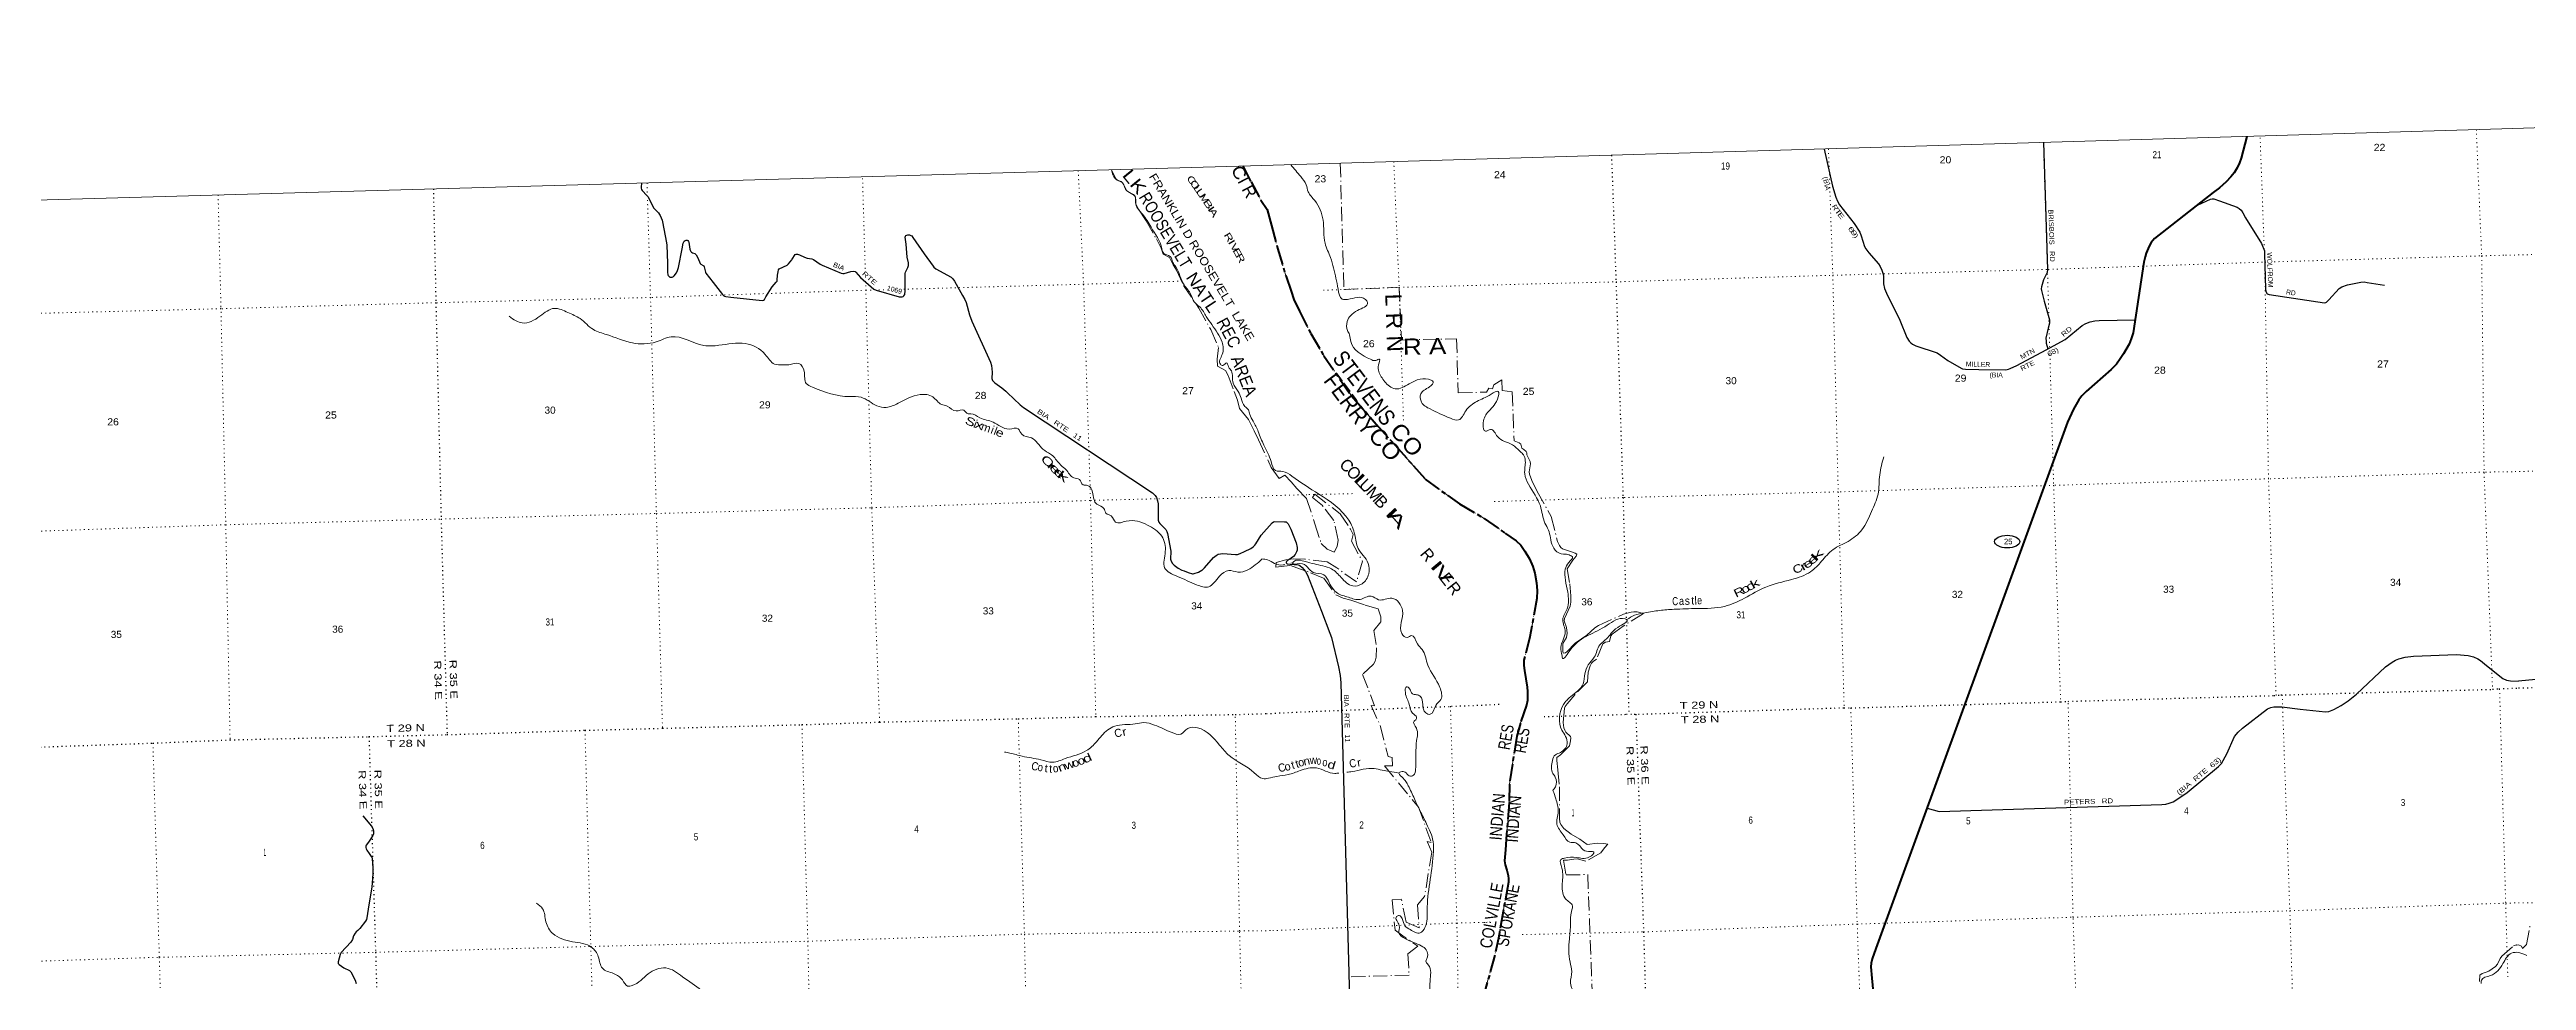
# Model space of a CAD drawing. Header units: feet. Extents: x 493183 to 745759, y 5472 to 195788.
# Drawn here: x 617686 to 678688, y 172864 to 195788 of the extents above; entities that cross this region are included whole.
import ezdxf
from ezdxf.enums import TextEntityAlignment as Align

# ---------------------------------------------------------------- set-up
doc = ezdxf.new("R2010")
doc.units = ezdxf.units.FT
doc.header["$LTSCALE"] = 70
for name, pattern in [('DOT_DASHED', [7.7, 5, -1.2, 0.3, -1.2]), ('DOTTED', [1.5, 0.3, -1.2]), ('LONG_DASH_SHORT_DASH', [9.9, 6, -1.2, 1.5, -1.2])]:
    doc.linetypes.add(name, pattern=pattern)
for name, color, linetype, lineweight in [('11', 7, 'LONG_DASH_SHORT_DASH', 60), ('17', 7, 'Continuous', 25), ('23', 7, 'Continuous', 70), ('29', 7, 'Continuous', 25), ('39', 7, 'Continuous', 13), ('4', 7, 'Continuous', 13), ('44', 7, 'DOT_DASHED', 13), ('6', 7, 'DOTTED', 25), ('7', 7, 'DOTTED', 13)]:
    doc.layers.add(name, color=color, linetype=linetype, lineweight=lineweight)
for name, color, linetype in [('12', 7, 'Continuous'), ('30', 7, 'Continuous'), ('41', 7, 'Continuous')]:
    doc.layers.add(name, color=color, linetype=linetype)

msp = doc.modelspace()

# ---------------------------------------------------------------- linework, layer by layer
at = {"layer": '11'}
msp.add_line((647071.2, 192921.39), (647276.43, 192530.39), dxfattribs=at)
for points in [[(647276.43, 192530.39), (647517.61, 192081.39), (647672.02, 191850.02), (647779.08, 191457.78), (647929.66, 190899.38), (648139.23, 190195.47), (648265.35, 189838.12), (648332.2, 189630.41), (648470.35, 189343.95), (648745.53, 188797.44), (649071.3, 188244.42), (649751.25, 187260.32), (650361.74, 186562.67), (651274.78, 185537.29), (651563.19, 185211.16), (652408.88, 184597.41), (653020.68, 184242.85), (653544.31, 183871.47), (653801.92, 183691.7), (653919.29, 183580.73), (654019.7, 183432.01), (654130.38, 183245.53), (654214.98, 183054.58), (654263.46, 182896.55), (654304.05, 182657.75), (654323.12, 182469.51), (654316.15, 182272.68), (654146.26, 181329.1), (653997.18, 180749.39), (653996.16, 180622.47), (654013.09, 180499.64), (654078.44, 180087.96), (654085.64, 179979.62), (654083.35, 179878.6), (654081.05, 179759.21), (654058.27, 179639.34), (653908.78, 179200.88), (653820.19, 178877.3), (653639.46, 177701.31), (653633.7, 177243.04), (653571.57, 176462.19), (653542.05, 176078.18)], [(653542.05, 176078.18), (653521.5, 175810.85), (653536.12, 175712.7), (653579.25, 175576.52), (653611.83, 175450.97), (653618.72, 175366.02), (653614.74, 175280.96), (653484.13, 174562.58), (653383.57, 173978.3), (653282.24, 173482.8), (653042.85, 172633.94)]]:
    msp.add_lwpolyline(points, dxfattribs=at)
at = {"layer": '17'}
msp.add_ellipse((665898.75, 183671.23), major_axis=(309.24, -1), ratio=0.500121, dxfattribs=at)
at = {"layer": '23'}
for points in [[(671804.91, 193648.74), (671664.45, 193115.18), (671616.65, 192994.17), (671566.17, 192873.42), (671487.19, 192754.87), (671408.2, 192653.88), (671291.8, 192530.63), (671125.13, 192382.24), (670975.34, 192265.49)], [(670975.34, 192265.49), (669529.55, 191138.6), (669446.75, 191038.09), (669394.49, 190946.78), (669321.4, 190770.99), (669293.16, 190682.44), (669267.9, 190549.38), (669001.96, 188813.81), (668953.08, 188660.49), (668901.9, 188534.27), (668766.21, 188298.03), (668685.41, 188168.72), (668594.85, 188042.54), (668460.09, 187905.22), (667839.99, 187369.57), (667733.19, 187264.22), (667667.37, 187163.23), (667535.39, 186928.37), (667386.13, 186611), (662667.33, 173650.54)], [(662667.33, 173650.54), (662574.92, 173396.72), (662548.66, 173290.56), (662540.79, 173199.93), (662567.66, 172922.27), (662673.43, 171801.49)]]:
    msp.add_lwpolyline(points, dxfattribs=at)
at = {"layer": '29'}
for points in [[(666790.82, 193498.93), (666890.55, 190368.84), (666882.69, 190294.26), (666795.25, 190114.55), (666741.26, 189942.73), (666736.69, 189897.08), (666742.48, 189857.33), (666807.09, 189595.1), (666938.37, 189135.16), (666942, 189052.51), (666904.44, 188922.76), (666853.33, 188677.67), (666855.31, 188605.11), (666860.94, 188561.03), (666903.11, 188421.06)], [(661388.58, 193338.77), (661599.3, 192423.48), (661681.57, 192153.48), (661722.63, 192055.32), (661773.05, 191962.62), (662126.72, 191500.39), (662266.58, 191288.46), (662306.62, 191197.05), (662388.74, 190936.83), (662414.5, 190879.32), (662488.32, 190778.49), (662728.93, 190510.75), (662767.42, 190448.34), (662808.48, 190352.47), (662840.43, 190253.19), (662849.54, 190194.97), (662854.11, 190021.49), (662876.92, 189902.79), (662926.96, 189784.61), (663258.51, 189120.35), (663427.11, 188695.62), (663488.28, 188602.83), (663524.78, 188566.31), (663565.84, 188534.35), (663647.57, 188491.83), (664176.33, 188318.18), (664259.32, 188265), (664440.79, 188129.63), (664761.73, 187944.55), (664802.24, 187924.88), (664870.68, 187915.75), (665203.45, 187907.65), (665862.46, 187902.58), (665929.15, 187915.75), (665974.77, 187929.45), (666140.09, 188010.5), (666855.88, 188395.71), (667325.15, 188647.6), (667747.03, 188994.97), (667836.22, 189041.09), (667944.56, 189078.65), (668055.22, 189105), (668167.73, 189116.67), (669050.36, 189129.66)], [(632264.39, 192497.83), (632256.2, 192401.08), (632258.53, 192376.49), (632268.12, 192343.63), (632284.27, 192317.94), (632398.97, 192197.33), (632416.78, 192171.92), (632548.77, 191917.46), (632562.81, 191892.87), (632578.15, 191871.82), (632684.52, 191764.06), (632708.06, 191729.86), (632725.48, 191698.48), (632772.29, 191588.41), (632784.35, 191548.56), (632883.46, 191026.33), (632886.99, 190967.77), (632904.17, 190523.87), (632902.54, 190308.74), (632911.55, 190244.11), (632918.57, 190227.71), (632927.93, 190213.66), (632947.16, 190197.11), (632963.04, 190185.56), (632986.44, 190178.53), (633023.89, 190185.56), (633050.81, 190197.27), (633071.75, 190215.86), (633123.37, 190288.61), (633150.28, 190345.99), (633172.35, 190421.05), (633262.42, 190877.66)], [(670582.7, 191959.45), (670906.7, 192102.11), (670943.19, 192111.24), (670984.53, 192108.76), (671131.35, 192066.23), (671559.11, 191910.36), (671613.86, 191873.84), (671659.81, 191836.17), (671705.11, 191768.84), (671766.81, 191641.52), (672164.02, 191011.2), (672237.28, 190833.31), (672239.78, 190753.15), (672259.81, 189893.95), (672269.83, 189831.33), (672302.78, 189776.1), (672348.4, 189753.27), (673710.25, 189552.47), (673744.49, 189554.68), (673762.74, 189568.38), (673823.2, 189625.9), (674075.34, 189906.42), (674141.42, 189947.3), (674276.9, 189990.21), (674606.18, 190061.2), (674693.46, 190066), (674766.09, 190053.26), (675194.71, 189981.77)], [(633262.42, 190877.66), (633291.02, 191022.65), (633303.6, 191054.43), (633317.64, 191070.83), (633339.87, 191088.39), (633366.09, 191096.63), (633387.86, 191093.08), (633404.24, 191082.54), (633421.79, 191063.8), (633431.72, 191041.75), (633452.22, 190871.76), (633459.91, 190847.35), (633470.94, 190827.26), (633482.65, 190814.38), (633497.86, 190799.15), (633523.73, 190782.38), (633578.61, 190761.68), (633594.95, 190749.73), (633614.89, 190728.89), (633651.25, 190658.46), (633710.85, 190522.8), (633720.21, 190507.58), (633727, 190503.28), (633783.41, 190472.45), (633798.47, 190458.57), (633810.32, 190437.32), (633839.59, 190306.17), (633848.44, 190282.74), (634028.6, 190049.38), (634257.37, 189752.28), (634273.75, 189735.89), (634293.31, 189723.35), (634312.37, 189714.81), (634340.46, 189707.78), (634461.29, 189690.76), (635235.07, 189604.79), (635267.32, 189612.94), (635293.06, 189636.36), (635329.97, 189695.27), (635482.09, 189943.78), (635580.95, 190057.92), (635602.02, 190086.02), (635607.73, 190107.29), (635615.29, 190230.08), (635627.76, 190317.88), (635639.47, 190367.06), (635658.45, 190385.79), (635852.03, 190480.4), (635887.57, 190509.92), (635966.21, 190613.51), (635975.86, 190628.26)], [(635975.86, 190628.26), (636050.25, 190741.96), (636072.47, 190751.15), (636105.24, 190748.81), (636159.25, 190734.24), (636281.46, 190672.52), (636341.63, 190652.78), (636459.64, 190634.12), (636500.79, 190620), (636664.63, 190505.24), (636712.74, 190480.72), (637181.9, 190278.07), (637222.92, 190274.53), (637256.79, 190275.73), (637423.45, 190325.06), (637488.51, 190329.59), (637523.62, 190322.57), (637542.7, 190309.51), (637658.29, 190177.3), (637989.38, 189886.95), (638041.75, 189859.84), (638613.44, 189701.2), (638656.44, 189697.25), (638684.53, 189699.59), (638712.61, 189708.96), (638725.94, 189719.69), (638747.72, 189758.14), (638761.71, 189843.08), (638759.42, 190271.04), (638768.29, 190307.59), (638824.41, 190421.37), (638839, 190470.11), (638838.26, 190532.23), (638809.17, 190672.33), (638780.32, 190997.38), (638760.7, 191167.83), (638764.1, 191189.1), (638778.15, 191207.84), (638799.21, 191217.21), (638826.11, 191221.5), (638867.09, 191221.89), (638897.51, 191212.52), (638918.58, 191198.47), (638946.31, 191159.74), (639226.77, 190753.63), (639449.89, 190451.37), (639466.27, 190432.64), (639510.36, 190391.82), (639889.91, 190179.7), (639932.79, 190139.52), (639976.51, 190086.02), (640170.9, 189734.52), (640231.63, 189629.33), (640261.17, 189559.55), (640339.3, 189254.61), (640403.73, 189096.21), (640858.9, 188092.98), (640883.59, 188010.88), (640901.16, 187842.39), (640894.31, 187685.45), (640910.39, 187638.63), (640966.93, 187584.48), (641139.77, 187455.95), (641233.39, 187376.33), (641276.41, 187335.79), (641586.93, 187036.87), (641673.41, 186973.5), (644850.55, 184869.27), (644912.73, 184809.49), (644945.5, 184757.96), (644973.58, 184676), (644985.07, 184600.76), (644992.31, 184195.88), (645006.35, 184149.04), (645027.34, 184113.16), (645109.67, 184030.49), (645174.87, 183966.37), (645202.96, 183921.87), (645219.75, 183872.03), (645299.31, 183433.48), (645294.23, 183240.34), (645310.44, 183186.45), (645343.39, 183132.61), (645380.84, 183088.11), (645479.14, 183015.51), (645570.86, 182970.89), (645628.07, 182947.8)], [(645628.07, 182947.8), (645727.24, 182907.78), (645832.56, 182879.68), (645853.63, 182879.68), (645877.04, 182882.96), (645982.36, 182921.83), (646061.93, 182963.99), (646080.66, 182978.04), (646128.1, 183025.03), (646350.7, 183277.06), (646415.36, 183327), (646469.19, 183357.44), (646523.02, 183371.5), (646580.42, 183378.47), (646895.4, 183353.04), (646932.62, 183352.76), (646946.67, 183355.1), (647007.52, 183376.18), (647115.58, 183428.11), (647274.34, 183502.65), (647324.95, 183539.14), (647367.97, 183582.27), (647396.05, 183617.4), (647527.91, 183826.65)], [(647527.91, 183826.65), (647794.82, 184133.44), (647827.6, 184154.53), (647865.04, 184166.23), (648102.6, 184160.96), (648138.9, 184156.87), (648155.29, 184145.16), (648188.04, 184105.34), (648257.96, 183978.05), (648390.23, 183639.43), (648410.41, 183526.85), (648412.75, 183461.27), (648397.64, 183416.12), (648365.95, 183351.2), (648321.48, 183306.71), (648267.52, 183263.45), (648169.34, 183198.97), (648145.93, 183177.89), (648138.91, 183156.81), (648141.25, 183147.44), (648162.31, 183126.36), (648241.9, 183117), (648438.51, 183098.26), (648461.91, 183088.89), (648481.47, 183078.16), (648532.13, 183030.34), (648621.08, 182931.97), (648670.68, 182847.87), (649012.55, 181958.42)], [(649012.55, 181958.42), (649220.46, 181417.48), (649257.74, 181308.91), (649431.56, 180587.72), (649468.39, 180376.76), (649486.89, 180196.61), (649683.73, 173050.73), (649716.5, 171692.33), (649739.9, 171467.49), (649756.3, 171385.51), (649776.58, 171334.42), (649982.75, 170957.61), (650048.88, 170858.54), (650051.22, 170837.46), (650044.2, 170825.75), (650037.17, 170817.56), (650023.13, 170809.36), (649952.14, 170785.58), (649892.01, 170772.05)], [(663925.76, 177106.9), (664224.54, 177023.92), (669708.36, 177198.32), (669802.6, 177207.88), (669889.28, 177230.7), (669985.09, 177262.66), (670080.65, 177316.76), (670329.99, 177490.43), (671102.87, 178130.06), (671175.1, 178207.35), (671305.16, 178448.44), (671498.46, 178868.45), (671586.48, 178981.49), (671692.11, 179078.95), (672308.27, 179550.21), (672389.46, 179588.67), (672462.46, 179602.37), (672590.21, 179602.37), (672666.56, 179597.77), (673112.93, 179540.85), (673739.34, 179478.52), (673817.49, 179488.24), (673940.67, 179533.89), (674124.72, 179631.55), (674296.53, 179750.74), (674500.11, 179913.24), (675219.28, 180584.6), (675377.82, 180702.6), (675464.5, 180752.82), (675546.64, 180784.46), (675697.19, 180825.87), (675908.48, 180848.24), (676964.15, 180891.72), (677252.96, 180864.67), (677380.71, 180832.71), (677492.84, 180786.57), (677558.64, 180745.97), (677704.05, 180620.81), (678103.9, 180300.79), (678197.37, 180262.05), (678293.55, 180245.27), (678489.67, 180235.97)], [(679091.63, 180294.01), (678489.67, 180235.97)], [(625405.1, 176914.67), (625617.87, 176663.92), (625650.05, 176603.12), (625664.09, 176546.91), (625666.43, 176488.36), (625661.75, 176464.94), (625650.87, 176431.43), (625543.35, 176268.31), (625486.21, 176193.27), (625476.85, 176172.19), (625477.53, 176136.23), (625483.87, 176104.28), (625497.91, 176073.83), (625559.21, 175987.21), (625610.26, 175914.57), (625619.62, 175895.84), (625628.3, 175862.04), (625650.05, 175631.2), (625650, 175492.61), (625620.54, 175160.29), (625550.84, 174726.58), (625500.26, 174403.99), (625488.56, 174361.83), (625466.45, 174320.71), (625329.4, 174144.03), (625275.64, 174091.48), (625235.78, 174059.72), (625210.03, 174026.93), (625175.44, 173964.7), (625144.5, 173872.36), (625104.11, 173806.37), (624870.66, 173553.85), (624846.24, 173505.34), (624793.42, 173321.99), (624795.76, 173279.83), (624815.09, 173255.4), (624937.71, 173173.59), (625069.6, 173106.52), (625090.67, 173092.47), (625105.03, 173074.65), (625214.72, 172867.64), (625237.95, 172786)]]:
    msp.add_lwpolyline(points, dxfattribs=at)
at = {"layer": '39'}
msp.add_line((648298.45, 183144.78), (648255.05, 183135.94), dxfattribs=at)
for points in [[(643841.4, 192825.71), (643938.76, 192607.67), (644112.75, 192504.94), (644216.48, 192307.61), (644417.32, 192179.29), (644440.42, 191979.99), (644601.85, 191733.61), (644813.55, 191411.75), (645082.87, 190881.34), (645126.04, 190767.32), (645283.2, 190692.44), (645351.36, 190546.73), (645422.75, 190433.41), (645629.3, 189994.33), (645796.62, 189754.15), (645875.76, 189572.37), (646011.9, 189450.54), (646175.14, 189212.28), (646309.15, 189013.68), (646563.87, 188583.85), (646565.4, 188279.05), (646520.98, 188037.73), (646582.15, 188010.96), (646673.42, 188071.74), (646724.2, 187976.08), (646793.32, 187872.8), (646835.06, 187573.02), (646963.28, 187364.18), (647033.91, 187200.37), (647123.58, 187000.68), (647210.44, 186913.98), (647245.45, 186803.8), (647330.34, 186634.28), (647454.85, 186383.29)], [(648253.89, 192953.73), (648500.67, 192659.53), (648633.91, 192457.62), (648685.59, 192285.6), (648845.51, 192068.34), (649049.78, 191590.03), (649101.79, 191016.42), (649233.66, 190663.12), (649366.24, 190156.46), (649421.04, 189883.63), (649523.24, 189642.46), (649654.46, 189636.25), (650091.92, 189635.05), (650144.76, 189555.89), (649898.82, 189360.94), (649643.22, 189087), (649650.01, 188867.23), (649701.53, 188765.83), (649732.95, 188597.24), (650216.16, 188159.47), (650348, 188133.1), (650435.81, 188161.93), (650417.89, 188024.17), (650483.38, 187731.46), (650684.08, 187499.26), (650827.24, 187432.86), (651170.15, 187556), (651713.74, 187642.7), (651763.26, 187605.82), (651670.33, 187481.99), (651457.94, 187310.23), (651474.43, 187102.86), (651687.17, 186937.61), (652186.11, 186708.17), (652389, 186665.73), (652565.54, 186888.89), (652838.56, 187120.97), (653191.8, 187300.92), (653365.02, 187370.62), (653344.82, 187176.29), (653100.92, 186850.23), (652991.26, 186550.33), (653046.66, 186388.5), (653176.25, 186434.71), (653345.06, 186256.06), (653712.04, 186057.02), (653910.99, 185881.27), (653985.92, 185804.78), (654030.63, 185662.82), (654016.31, 185343.54), (654111.08, 185081.98), (654401.74, 184547.7), (654513.52, 184127.21), (654599.44, 183956.2), (654706.38, 183561.8), (654856.8, 183390.67), (655112.31, 183341.71), (655192.47, 183291.61), (655101.81, 183159.78), (655014.84, 182991.27), (655076.1, 182426.46), (655058.49, 182018.29), (654954.74, 181748.79), (655013.64, 181447.86), (654904.66, 181067.43), (654935.23, 180854.25), (654946.93, 180802.13), (655113.25, 180964.45), (655588.59, 181367.99), (656044.75, 181609.51), (656487.42, 181765.87), (656527.3, 181748.79), (656306.94, 181558.41), (656030.87, 181276.12), (655868.14, 181128.02), (655730.41, 180823.26), (655580.95, 180637.22), (655499.07, 180416.85), (655456.81, 180170.65), (655146.3, 179850.01), (654971.02, 179659.63), (654933.38, 179023.81), (655024.65, 178875.15), (655062.49, 178694.64), (654893.88, 178475.74), (654770.64, 178419.63), (654700.3, 178282.34), (654712.35, 177957.79), (654767.4, 177872.64), (654770.79, 177632.59), (654713.11, 177542.09)], [(635740.8, 188022.36), (635543.36, 188041.58), (635309.48, 188282.15), (634820.88, 188546.77), (634172.52, 188504.65), (633799.53, 188499.56), (632995.54, 188714.06), (632627.53, 188589.98), (632039.23, 188565.49), (631400.87, 188769.92), (631081.21, 188891.3), (630753.81, 189161.88), (630451.59, 189311.95), (630118.27, 189414.82), (629764.06, 189222.44), (629328.53, 189056.33), (629178.07, 189105.14), (629001.77, 189219.93)], [(647546.7, 183243.48), (647197.47, 182974.98), (646950.75, 182920.49), (646725.97, 182957.38), (646503.59, 182816.68), (646368.32, 182659.94), (646235.74, 182557.78), (645935.97, 182608.98), (645463.04, 182811.4), (645149.09, 183027.8), (645165.46, 183423.89), (645079.33, 183805.35), (644725.68, 184077.31), (644204.96, 184173.58), (643941.32, 184150.98), (643834.71, 184301.8), (643703.91, 184371.27), (643654.64, 184487.16), (643480.66, 184589.9), (643370.29, 184892.03), (643251.33, 185052.65), (643137.96, 185070.06), (643047.98, 185201.1), (642911.88, 185240.16), (642717.2, 185445.35), (642595.62, 185549.37), (642533.39, 185618.51), (642336.59, 185827.68), (642150.12, 185946.27), (641868.92, 186224.03), (641628.72, 186313.04), (641542.72, 186446.19), (641320.96, 186442.78), (640921.44, 186612.68), (640596.03, 186721.81), (640375.84, 186817.36), (640309.38, 186813.71), (640204.23, 186906.02), (640015.11, 186887.26), (639792.3, 187006.97), (639654.14, 187048), (639437.78, 187232.48), (639123.71, 187291.41), (638582.51, 187076.28), (638292.55, 186976.32), (638063.69, 187015.13), (637677.32, 187223.71), (637386.48, 187240.81), (636477.17, 187472.93), (636321.63, 187564), (636269.76, 187865.55), (636139.88, 188060.22), (635890.65, 188025.85), (635740.69, 188022.36)], [(647454.85, 186383.29), (647592.59, 186041.68), (647772.34, 185639.34), (647881.98, 185418.57), (648059.95, 185399.61), (648281.2, 185285.07), (648946.04, 184840.56), (649681.44, 184200.36), (649831.75, 183837.51), (649914.6, 183504.96), (650039.03, 183327.01), (650161.89, 183134.89), (650173.9, 182876.93), (650010.13, 182631.94), (649779.96, 182578.72), (649499.46, 182784.35), (649256.97, 182999.17), (649047.1, 183071.68), (648612.44, 183177.9), (648322.37, 183171.34), (648301.21, 183138.43), (648480.62, 183130.99), (648810.23, 182909.28), (649067.93, 182854.34), (649200.92, 182660.5), (649402.43, 182402.09), (649675.72, 182299.17), (649961.56, 182247.07), (650235.29, 182325.79), (650417.4, 182238.34), (650746.81, 182276.33), (651010.17, 181973.33), (650976.98, 181677.71), (650993.45, 181405.76), (651121.37, 181310.65), (651228.81, 181356.21), (651372.06, 181156.61), (651489.33, 181014.78), (651632.39, 180625.48), (651927.4, 180081.25), (651950.72, 179783.26), (651824.24, 179636.24), (651689.88, 179418.35), (651577.99, 179451.37), (651442.36, 179861.07), (651350.42, 179900.73), (651250.86, 179926.04), (651178.52, 180049.03), (651106.54, 180095.33), (651076.67, 179953.19), (651172.31, 179663.39), (651253.49, 179449.86), (651351.52, 179343.78), (651331.17, 179284.65), (651289.87, 179251.14), (651347.66, 179077.28), (651355, 178774.78), (651337.22, 178437.24), (651330.56, 178065.72), (651278.66, 177918.88), (651174.31, 177903.69), (651074.77, 177993.58), (650965.64, 178002.47), (650921.77, 177987.04), (650993.8, 177874.14), (651149.63, 177658.78), (651300.83, 177332.28), (651440.9, 177039.76), (651599.97, 176719.55), (651760.52, 176286.38), (651764.76, 175953.52), (651615.46, 174588.93), (651559.95, 174167.53), (651441.09, 174034.86), (651198.75, 174114.48), (651066.81, 174209.46), (650998.76, 174389.08), (650925.97, 174461.6), (650858.24, 174435.38), (650925.52, 174215.38), (650916.91, 174037.53), (651080.75, 173889), (651469.13, 173714.82), (651593.02, 173619.59), (651600.32, 173383.69), (651583.5, 173340.82), (651638.73, 173249.62), (651685.38, 172849.4), (651676.54, 172548.45), (651558.74, 172185.75), (651492.7, 172105.09)], [(662860.9, 185756.25), (662759.57, 185317.35), (662717.83, 184841.87), (662557.73, 184413.35), (662321.65, 183964.41), (661979.83, 183675.82), (661609.08, 183475.16), (661327.74, 183186.34), (661057.48, 182930.13), (660585.79, 182734.57), (659958.46, 182552.56), (659432.75, 182278.72), (658937.07, 182076.39), (658267.49, 182022.3), (657693.58, 182003.32), (657337.67, 181974.64), (656976.53, 181919.57), (656718.48, 181855.44), (656532.3, 181748.79)], [(648110.72, 183106.52), (648064.63, 183097.13), (647856.01, 183129.31), (647679.69, 183225), (647545, 183243.72)], [(647703.92, 177843.28), (647567.32, 177834.07), (647355.95, 177980.31), (646738.42, 178401.26), (646502.07, 178659.93), (645961.09, 179084.77), (645717.45, 179068.72), (645543.39, 178931.21), (645312.41, 178974.01), (644900.55, 179153.7), (644632.78, 179215.78), (644425.93, 179180.44), (643919, 179127.66), (643598.05, 178895.71), (643468.78, 178741.14), (643224.12, 178523.18), (642700.55, 178328.67), (642390.24, 178236.28), (642096.27, 178297.73), (641642.37, 178383.52), (641337.83, 178464.9), (641204.15, 178487.87)], [(649441.51, 177971.25), (649342.16, 177962.57), (648886.48, 178096.42), (648485.38, 178030.08), (648188.04, 177932.5), (647915.27, 177888.11), (647703.92, 177843.28)], [(650918.76, 177972.27), (650687.16, 178012.4), (650506.86, 178041.38), (650310.07, 178081.98), (649768.12, 178007.44), (649635.16, 177991.63)], [(654713.11, 177542.09), (654779.89, 177338.22), (654842.04, 177023.22), (654809.41, 176709.45), (654964.6, 176449.67), (655127.48, 176266.8), (655275, 176255.02), (655457.84, 176078.79), (655638.45, 176039.73), (655721.58, 176024.03), (655610.34, 175905.71), (655286.16, 175894.11), (654996.4, 175877.48), (654908.85, 175840.58), (654931.44, 175631.37), (654941.09, 175254.28), (655004.48, 174898.95), (655091.94, 174808.7), (655187.2, 174726.76), (655168.08, 174562.73), (655145.33, 174255.31), (655116.4, 173887.17), (655132.03, 173316.52), (655175.58, 173081.69), (655143.78, 172806.29), (655215.21, 172582.38), (655335.41, 172150.03), (655380.04, 171945.5), (655437.45, 171587.98), (655456.66, 171423.07), (655454.53, 171427.04), (655380.93, 171330.02), (655470.03, 170860.42), (655490.29, 170400.9), (655410.44, 170245.17), (655324.23, 169839), (655396.41, 169395.14), (655529.09, 169015.63), (655552.62, 168776.18), (655483.15, 168154.57), (655507.23, 167440.89), (655446.49, 167188.85), (655441.78, 167015.16), (655524.4, 166951.01), (655501.88, 166766.7), (655431.73, 166231.85), (655352.52, 165860.2), (655348.41, 164949.93), (655339.73, 164318.02), (655416.71, 163718.91), (655494.46, 163355.94), (655566.63, 163303.58), (655794.7, 163294.17), (656127.94, 163273.75), (656172.23, 163210.48), (656062.42, 163045.79), (655816.6, 162846.81), (655628.02, 162752.44), (655593.81, 162620.26), (655694.29, 162304.37), (655909.45, 162060.49), (656113.89, 161707.31), (656461.44, 161158.58), (656695.14, 160576.21), (656818.04, 160317.49), (656952.21, 160085.34), (657101.92, 159807.23), (657231.98, 159708.15), (657677.33, 159582.07), (657899.66, 159302.07), (658063.63, 158953.75), (658038.12, 158670.47), (658146.16, 158370.95), (658303.47, 157846.86), (658324.7, 157486.26), (658429.01, 156720.45), (658507.55, 156266.69), (658545.21, 156156.81), (658662.5, 156275.31), (658852.23, 156658.29), (659235.33, 156915.82), (659656.26, 156992.83), (659992.33, 156750.5), (660172.32, 156731.61), (660568.69, 156951.18), (660892.81, 156964.79), (661272.74, 156933.64), (661354.58, 157024.85), (661432.22, 157382.33), (661455.19, 157812.86), (661373.23, 158181.76)], [(644748.45, 169230.66), (644350.63, 169312.71), (643567.17, 169269.31), (643210.71, 169248.48), (642598.3, 169463.63), (642007.21, 169713.63), (641585.11, 169899.12), (641175.11, 170004.15), (640667.45, 170223.89), (640241.31, 170653.56), (639833.48, 170914.1), (639346.02, 170970.81), (638642.36, 170800.15), (638403.41, 170757.97), (638019.52, 171029.18), (637541.7, 171265.8), (637311.73, 171349), (636913.57, 171464.42), (636450.87, 171741.78), (636273.81, 171806.09), (635990.8, 171669.96), (635779.37, 171656.71), (635495.65, 171873.85), (635346.45, 171872.22), (635122.97, 171856.66), (634774.66, 172157.01), (634358.51, 172346.68), (633746.41, 172630.48), (633276.46, 172956.12), (632863.69, 173172.12), (632429.67, 173026.24), (632037.51, 172738.05), (631920.8, 172727.12), (631796.11, 172875.47), (631578.39, 173033.67), (631300.86, 173164.15), (631200.97, 173450.4), (631033.8, 173684.53), (630566.6, 173818.44), (630081.62, 174018.55), (629911.04, 174309.12), (629828.48, 174628.09), (629681.86, 174765.81)], [(677575.89, 172791.07), (677579.44, 172871.9), (677801.76, 172983.41), (678109.09, 173279.06), (678318.87, 173535.5), (678499.81, 173550.94), (678693.52, 173479.83)]]:
    msp.add_spline(points, degree=3, dxfattribs=at)
at = {"layer": '4'}
msp.add_lwpolyline([(493183.04, 189004.41), (524001.53, 189703.99), (554819.03, 190445.97), (585635.48, 191230.33), (616450.81, 192057.09), (647264.99, 192926.23), (678077.93, 193837.75), (708889.59, 194791.66), (739699.91, 195787.95), (745759.19, 12310.89), (714696.49, 11306.43), (683632.43, 10344.71), (652567.07, 9425.72), (621500.49, 8549.46), (590432.73, 7715.93), (559363.85, 6925.15), (528293.91, 6177.1), (497222.97, 5471.78)], close=True, dxfattribs=at)
at = {"layer": '44'}
msp.add_line((647276.43, 192530.39), (647071.2, 192921.39), dxfattribs=at)
for points in [[(643841.8, 192824.81), (643935.36, 192624.43), (643959.45, 192582.24), (644106.42, 192512.33), (644134.73, 192473.77), (644207.01, 192320.7), (644239.53, 192288.16), (644408.18, 192191.73), (644428.05, 192154.36), (644430.46, 192007.32), (644508.16, 191853.13), (644694.32, 191567.34), (644945.3, 191122.87), (645059.14, 190895.15), (645111.08, 190745.38), (645267.68, 190663.42), (645358.34, 190490.02), (645443.15, 190353.91), (645613.42, 189976.41), (645994.05, 189415.85), (646288.38, 188890.09), (646477.31, 188449.53), (646439.68, 188166.8), (646449.16, 187990.12), (646650, 187881.76), (646710.09, 187762.97), (646857.26, 187369.37), (646940.46, 187154.77), (646995.17, 186949.34), (647211.1, 186678.55), (647351.72, 186399.91), (647460.05, 186175.37)], [(649475.29, 192991.05), (649561.61, 189882.54), (650923.32, 189932.05), (650980.66, 188632.87), (652340.52, 188666.66), (652377.47, 187330.7), (653074.35, 187354.06), (653130.01, 187450.07), (653225.17, 187436.33), (653258.62, 187533.8), (653454.6, 187657.46), (653462.35, 187391.89), (653709.36, 187355.74), (653754.52, 186152.87), (653879.75, 186099.35), (653920.35, 186066.39), (653949.3, 185972.48), (653996.36, 185937.5), (654054.66, 185892.34), (654065.95, 185856.58), (654065.09, 185804.22), (654154.4, 185645.37), (654159.98, 185589.35), (654127.54, 185391.02), (654133.65, 185327.77), (654190.35, 185173.12), (654321.22, 184902.56), (654667.79, 184287.03), (654826.83, 183672.87), (654870.9, 183573.86), (654906.64, 183528.69), (654951.15, 183488.72), (655191.22, 183414.15), (655262.1, 183383.78), (655303.72, 183358.56), (655286.55, 183312.27), (655201.17, 183211.05), (655062.05, 183004.24), (655127.3, 182633.39), (655148.32, 182339.34), (655153.96, 182181.26), (655139.4, 182080.01), (654998.8, 181776.66), (654988.62, 181719.9), (655041.9, 181552.1), (655058.99, 181417.22), (655044.91, 181310.57), (654958.48, 181163.46), (654953.66, 180971.21), (654963.39, 180926.01), (655017.61, 180929.81), (655063.18, 180960.7), (655262.8, 181167), (655543.19, 181369.26), (655743.57, 181543.3), (655836.73, 181604.07), (656447.53, 181883), (656639.74, 181930.98), (656699.93, 181942.27), (656782.45, 181943.67), (656938.98, 181899.24)], [(647276.43, 192530.39), (647517.61, 192081.39), (647672.02, 191850.02), (647779.08, 191457.78), (647929.66, 190899.38), (648139.23, 190195.47), (648265.35, 189838.12), (648332.2, 189630.41), (648470.35, 189343.95), (648745.53, 188797.44), (649071.3, 188244.42), (649751.25, 187260.32), (650361.74, 186562.67), (651274.78, 185537.29), (651563.19, 185211.16), (652408.88, 184597.41), (653020.68, 184242.85), (653544.31, 183871.47), (653801.92, 183691.7), (653919.29, 183580.73), (654019.7, 183432.01), (654130.38, 183245.53), (654214.98, 183054.58), (654263.46, 182896.55), (654304.05, 182657.75), (654323.12, 182469.51), (654316.15, 182272.68), (654146.26, 181329.1), (653997.18, 180749.39), (653996.16, 180622.47), (654013.09, 180499.64), (654078.44, 180087.96), (654085.64, 179979.62), (654083.35, 179878.6), (654081.05, 179759.21), (654058.27, 179639.34), (653908.78, 179200.88), (653820.19, 178877.3), (653639.46, 177701.31), (653633.7, 177243.04), (653571.57, 176462.19), (653542.05, 176078.18)], [(647460.05, 186175.37), (647775.89, 185494.92), (647971.17, 185227.97), (648107.95, 185307.87), (648268.12, 185138.71), (648401.81, 184978.94), (648644.97, 184729.29), (648848.57, 184108.19), (649005.75, 183626.87), (649152.65, 183485.09), (649326.48, 183413.37), (649397.14, 183552.84), (649418.76, 183705.59), (649315.8, 184194.3), (649034.38, 184555.8), (648793.98, 184756.21), (648844.06, 184836.37), (649470.11, 184355.39), (649725.54, 183974.61), (649787.53, 183849.65), (649748.2, 183677.54), (650018.37, 183192.99), (649872.17, 182675.95), (649390.24, 183024.37), (649150.08, 183171.41), (648601.71, 183240.33), (648321.37, 183244.21), (648130.47, 183222.58), (647896.52, 183156.37), (647887.71, 183043.4), (648251.54, 183080.63), (648738.49, 182905.49), (649069.08, 182768.74), (649367.44, 182356.29), (649542.74, 182276.13), (649737.54, 182228), (650084.43, 182103.39), (650405.61, 182012.71), (650471.02, 181821.52), (650473.42, 181692.26), (650300.05, 181484.6), (650367, 181055.4), (650356.29, 180824.13), (650333.73, 180722.51), (650294.18, 180648.91), (650025.28, 180398.61), (650317.89, 179628.72), (650237.01, 179636.77), (650465.87, 179116.97), (650650.71, 178378.63), (650748.17, 178354.88), (650756.23, 178147.7), (650564.61, 178150.99), (651400.85, 177128.85), (651714.4, 176262.84), (651614.98, 176284.53), (651729.39, 176025.64), (651549.66, 174929.92), (651378.18, 174726.34), (651414.87, 174159.48), (651100.34, 174298.64), (650976.84, 174869.38), (650755.7, 174847.78), (650823.75, 174104.52), (651381.74, 173705.65), (651137.27, 173516.36), (651170.6, 172995.72)], [(656938.98, 181899.24), (656439.93, 181590.87), (656174.27, 181392.76), (656138.38, 181353.85), (656104.15, 181214.08), (656006.89, 181193.28), (655940.6, 181153.64), (655782.34, 180773.21), (655702.21, 180717.16), (655662.21, 180675.59), (655628.86, 180615.54), (655579.9, 180456.1), (655566.8, 180214.17), (655249.41, 179898.24), (655060.89, 179674.6), (655013.87, 179612.5), (654995, 179565.75), (654966.93, 179214.73), (654979.08, 179087.45), (655001.65, 179027.23), (655030.2, 178980.74), (655148.21, 178874.95), (655153.99, 178835.28), (655140.82, 178767.53), (655116.17, 178637.56), (654898.3, 178419.51), (654808.54, 178355.11), (654807, 178276.36), (654835.65, 178047.74), (654869.9, 177633.84), (654870.62, 176848.64), (654884.11, 176765.2), (654906.67, 176706.87), (654980.58, 176603.73), (655164.05, 176465.34), (655377.21, 176345.81), (655552.5, 176211.24), (655811.56, 176245.87), (655963.64, 176240.16), (656060.18, 176223.86), (655980.57, 176131.01), (655890.28, 176010.25), (655523.5, 175797.79), (655311.58, 175857.01), (655225.41, 175849.5), (655071.82, 175829.08), (654970.98, 175825.54), (655034.06, 175461.47), (655570.06, 175470.76), (655693.42, 172139.68)], [(653542.05, 176078.18), (653521.5, 175810.85), (653536.12, 175712.7), (653579.25, 175576.52), (653611.83, 175450.97), (653618.72, 175366.02), (653614.74, 175280.96), (653484.13, 174562.58), (653383.57, 173978.3), (653282.24, 173482.8), (653042.85, 172633.94)], [(678686, 173750.03), (678776.57, 174222.94)], [(677533.42, 172835.43), (677542.89, 172994.72), (677598.66, 173039.07), (677691.99, 173066.88), (677764.17, 173095.52), (677922.15, 173204.67), (677976.58, 173263.21), (678037.58, 173402.2), (678083.7, 173461.17), (678370.5, 173719.96), (678439.35, 173742.89), (678447.58, 173733.41), (678488.25, 173742.89), (678566.51, 173704.7), (678592.21, 173652.99), (678686, 173750.03)], [(651170.6, 172995.72), (649694.06, 172952.99), (649716.41, 170332.5)]]:
    msp.add_lwpolyline(points, dxfattribs=at)
at = {"layer": '6'}
for points in [[(656153.07, 193184.81), (656264.98, 190067.7), (656437.32, 184755.17), (656580.19, 179417.56)], [(627138.65, 192353.75), (627200.53, 189553.36), (627328.99, 184224.85), (627477.12, 178917.01)], [(678494.81, 180066.2), (683088.32, 180194.97), (683255.78, 180191.51), (688323.22, 180326.96), (688504.38, 180338), (693723.01, 180616.82), (693876.14, 180621.03), (699077.21, 180879.19), (699242.6, 180877.69), (704358.27, 180947.89), (704495.68, 180937.54), (709325.59, 181015.06)], [(654491.55, 179361.89), (656522.53, 179417.7), (656712.03, 179417.25), (661882.72, 179580.3), (662048.17, 179575.1), (667214, 179725.73), (667399.1, 179737.25), (672470.98, 179880.15), (672641.86, 179895.29), (677853.85, 180034.07), (678008.74, 180044.7), (678494.81, 180066.2)], [(616826.39, 178589.71), (620231.83, 178709.4), (622131.73, 178788.2), (625552.28, 178867.88), (627477.12, 178917.01), (630872.78, 179024.35), (632781.49, 179073.09), (636215.9, 179163.2), (638128.3, 179226.16), (641542.7, 179309.73), (643453.38, 179360.53), (646886.73, 179412.27), (647654.78, 179435.52)], [(647654.78, 179435.52), (648778.89, 179489.75), (652211.92, 179615.41), (653383.6, 179664.16)], [(656753.51, 179418.62), (656943.4, 174060.22), (657099.25, 168759.32), (657263.84, 163436.47), (657395.17, 158528.14)], [(625552.28, 178867.88), (625714.61, 173556.35), (625874.73, 168252.84), (626006.92, 162936.54), (626139.72, 157596.02), (626263.11, 152309.78), (626318.96, 150145.9)]]:
    msp.add_lwpolyline(points, dxfattribs=at)
at = {"layer": '7'}
msp.add_line((637773.74, 190389.14), (637707.59, 192652.12), dxfattribs=at)
for points in [[(666790.82, 193498.93), (666890.79, 190373.61), (667043.05, 185058.47), (667214, 179725.73)], [(672520.68, 179884.55), (672333.56, 185218.84), (672241.22, 190551.89), (672128.05, 193639.77)], [(677452.27, 193818.83), (677584.27, 190707.76), (677644.51, 185369.72), (677853.85, 180034.07)], [(643021.22, 192804.02), (643152.3, 190008.4), (643323, 184684.96), (643453.38, 179360.53)], [(650792.1, 193028.43), (650923.32, 189932.05), (651032.09, 186589.45)], [(661497.77, 193342), (661603.82, 190229.49), (661738.51, 184895.67), (661882.72, 179580.3)], [(621837.61, 192205.97), (621907.44, 189429.87), (622026.23, 184084.97), (622131.73, 178788.2)], [(632400.13, 192501.67), (632487.41, 189682.76), (632631.81, 184362.72), (632781.49, 179073.09)], [(678172.21, 190723.33), (682880.76, 190828.01), (686906.71, 190952.66)], [(649056.89, 189860.76), (650923.32, 189932.05), (656264.98, 190067.7), (661603.82, 190229.49), (666914.96, 190374.33), (672253.24, 190554.27), (672271.34, 190554.79)], [(672476.79, 190560.71), (677584.27, 190707.76), (678172.21, 190723.33)], [(638234.87, 189872.89), (637791.24, 189861.03), (632487.41, 189682.76), (627200.53, 189553.36), (621908.04, 189405.66), (616589.45, 189270.1), (616527.6, 189266.87)], [(638128.3, 179226.16), (637934.52, 184504.62), (637789.42, 189852.91), (637781.84, 190112.22)], [(645583.05, 190085.95), (643152.3, 190008.4), (638709.31, 189885.57)], [(709157.21, 186335.8), (704290.52, 186238.16), (699026.96, 186121.52), (693657.8, 185889), (688252.14, 185663.54), (683045.9, 185516.21), (678333.57, 185392.91)], [(649771.85, 184851.43), (648654.21, 184825.88), (647499.97, 184793.83)], [(678333.57, 185392.91), (677642.13, 185381.76), (672345.7, 185217.18), (667055.2, 185056.82), (661738.51, 184895.67), (656437.32, 184755.17), (653263.47, 184657.35)], [(616675.23, 183901.72), (616749.1, 183904.1), (622026.23, 184084.97), (627328.99, 184224.85), (632631.81, 184362.72), (637934.52, 184504.62), (643323, 184684.96), (647473.09, 184786.54)], [(678024.85, 180045.18), (678176.36, 174754.24), (678228.94, 172923.38)], [(647095.22, 170154.24), (646993.03, 174083.21), (646886.73, 179412.27)], [(652187.76, 179614.4), (652346.74, 174277.56), (652435.11, 168942.37), (652561.44, 163618.39), (652717.85, 158299.34), (652892.7, 152970.75), (652994.3, 147664.2), (653004.23, 147152.97)], [(662048.17, 179575.1), (662204.71, 174252.02), (662396.94, 168948.15), (662543.72, 163614.69), (662665.7, 159800.1)], [(667918.12, 163902.47), (667715.33, 169119.43), (667519.13, 174421.16), (667399.1, 179737.25)], [(672671.48, 179897.08), (672860.11, 174578.98), (673031.12, 169244.22), (673064.96, 168383.77)], [(630872.78, 179024.35), (631015.26, 173700.22), (631174.01, 168370.43), (631357.15, 163033.17), (631455.13, 157714.01), (631562.59, 152419.3), (631710.76, 147109.45), (631679.49, 146542.75)], [(636215.9, 179163.2), (636360.65, 173829.04), (636476.92, 168504.27), (636639.05, 163200.81), (636783.34, 157884.8), (636914.18, 152542.21), (637015.19, 147263.5), (636999.63, 146693.09)], [(641542.7, 179309.73), (641694.81, 174004.01), (641808.2, 168632.73), (641982.43, 163329.57), (642078.14, 158020.45), (642201.88, 152720.08), (642348.94, 147373.86), (642331.24, 146845.02)], [(620231.83, 178709.4), (620389.23, 173434.09), (620544.45, 168084.02), (620671.81, 162799.9), (620789.95, 157481.23), (620932.38, 152159.12), (620967.35, 148528.86)], [(653954.08, 173992.07), (656943.4, 174060.22), (662204.71, 174252.02), (667519.13, 174421.16), (672860.11, 174578.98), (678175.92, 174768.35), (678654.96, 174775.37)], [(684304.74, 174876.69), (683452.01, 174850.3), (678654.96, 174775.37)], [(616966.32, 173323.39), (620389.23, 173434.09), (625714.61, 173556.35), (631015.26, 173700.22), (636360.65, 173829.04), (641694.81, 174004.01), (646997.11, 174081.3), (647809.18, 174091.92)], [(647809.18, 174091.92), (652346.74, 174277.56), (653018.21, 174295.05), (653070.79, 174292.55), (653146.02, 174309.25), (653178.46, 174287.54), (653074.08, 174288.96)]]:
    msp.add_lwpolyline(points, dxfattribs=at)

# ---------------------------------------------------------------- texts
at = {"layer": '12'}
for s, rotation, width, p in [('STEVENS', 307.142, 0.85, (649264.35, 188179.25)), ('FERRY', 306.642, 0.95, (649044.33, 187629.86)), ('CO', 311.683, 1.1, (650136.15, 186265.73)), ('CO', 311.683, 1.1, (650669.32, 186378.12))]:
    msp.add_text(s, height=400, rotation=rotation, dxfattribs=dict(at, width=width)).set_placement(p)
at = {"layer": '17'}
msp.add_text('25', height=140, dxfattribs=at).set_placement((665924.8, 183602.92), align=Align.CENTER)
at = {"layer": '30'}
for s, rotation, width, p in [('(', 282.965, 0.85, (661360.84, 192612.41)), ('R', 298.542, 1.2, (661607.2, 191869.89)), ('T', 307.421, 1.75, (661688.56, 191756.2)), ('E', 307.421, 1.55, (661758.91, 191659.66)), ('BRISBOIS   RD', 271.825, 1.15, (666933.94, 191205.17)), ('6', 303.422, 1.7, (662011.13, 191321.35)), ('9', 303.422, 1.65, (662077.12, 191237.38)), (')', 303.422, 1.2, (662127.77, 191153.85)), ('BIA', 336.638, 1.1, (637100.47, 190391.49)), ('RTE', 318.751, 1.3, (637843.51, 190114.38)), ('WOLFROM', 271.943, 0.95, (672312.97, 190358.42)), ('1069', 344.491, 1.05, (638479.58, 189816.67)), ('RD', 351.612, 0.9, (672878.5, 189745.87)), ('RD', 39.468, 1.25, (667399.09, 188799.16)), ('MTN', 28.287, 1.1, (666426.85, 188244.31)), ('RTE', 26.117, 1.15, (666424.6, 187952.04)), ('68)', 28.287, 1.25, (667052.45, 188288.98)), ('(BIA', 359.559, 0.95, (665627.09, 187712.83)), ('BIA   RTE   11', 326.483, 1.25, (642529.64, 186490.38)), ('BIA   RTE   11', 271.578, 1.15, (649579.64, 179308.76)), ('(BIA  RTE  63)', 39.611, 1.3, (670656.51, 177851.52)), ('PETERS   RD', 1.822, 1.2, (667904.66, 177210.99))]:
    msp.add_text(s, height=120, rotation=rotation, dxfattribs=dict(at, width=width)).set_placement(p, align=Align.CENTER)
for s, rotation, p in [('B', 282.965, (661380.46, 192527.17)), ('I', 282.965, (661399.61, 192439.43)), ('A', 282.965, (661415.67, 192365.08)), ('MILLER', 358.606, (665179.17, 187978.27))]:
    msp.add_text(s, height=120, rotation=rotation, dxfattribs=at).set_placement(p, align=Align.CENTER)
at = {"layer": '41'}
for s, height, rotation, width, p in [('FRANKLIN D ROOSEVELT  LAKE', 199.9, 300.974, 1.15, (645977.09, 190626.76)), ('C', 165.2, 304.974, 1.45, (645746.65, 192523.89)), ('O', 165.2, 304.974, 1.35, (645825.69, 192410.9)), ('L', 165.2, 304.974, 1.7, (645898.76, 192306.46)), ('U', 165.2, 304.974, 1.5, (645973.68, 192199.32)), ('M', 165.2, 303.688, 1.35, (646059.48, 192071.21)), ('B', 165.2, 303.688, 1.7, (646148.56, 191937.55)), ('I', 165.2, 303.688, 1.85, (646226.12, 191821.19)), ('A', 165.2, 302.54, 1.5, (646283.92, 191727.63)), ('R', 165.2, 300.604, 1.45, (646657.25, 191123.7)), ('I', 165.2, 300.604, 1.75, (646728.43, 191003.35)), ('V', 165.2, 299.411, 1.4, (646804.62, 190869.04)), ('E', 165.2, 299.411, 1.6, (646870.89, 190745.98)), ('R', 165.2, 299.411, 1.45, (646946.48, 190608.27)), ('S', 200, 336.156, 1.4, (640324.66, 186533.85)), ('i', 200, 336.927, 1.05, (640450.97, 186479.25)), ('x', 200, 340.472, 1.5, (640551.03, 186450.99)), ('m', 200, 341.449, 1.05, (640718.99, 186387.62)), ('e', 200, 336.173, 1.3, (641051.97, 186263.25)), ('C', 200, 319.117, 1.65, (642196.63, 185576.74)), ('r', 200, 313.798, 2.2, (642298.49, 185468.19)), ('e', 200, 312.712, 1.95, (642382.19, 185384.98)), ('e', 200, 317.222, 1.95, (642488.98, 185285.94)), ('k', 200, 320.679, 2.05, (642584.27, 185198.42)), ('L', 292.8, 313.974, 2.05, (649926.26, 185032.73)), ('A', 292.8, 311.54, 1.8, (650758.23, 184126.92)), ('I', 292.8, 312.688, 2.25, (650632.42, 184274.35)), ('I', 292.8, 309.604, 2.1, (651735.28, 182982.66)), ('V', 292.8, 308.411, 1.7, (651904.73, 182768.96)), ('C', 200, 27.714, 1.25, (660783.37, 182916.3)), ('r', 200, 30.326, 1.65, (660929.42, 182981.77)), ('e', 200, 32.5, 1.55, (661038.68, 183048.24)), ('e', 200, 41.466, 1.9, (661177.55, 183163.34)), ('k', 200, 45.308, 2.3, (661288.17, 183270.42)), ('R', 200, 25.861, 1.35, (659338.47, 182344.15)), ('o', 200, 27.882, 1.4, (659495.7, 182425.16)), ('c', 200, 27.882, 1.6, (659614.6, 182488.06)), ('k', 200, 28.812, 1.65, (659731.43, 182552.13)), ('C', 200, 2.074, 0.75, (657726.02, 182104.57)), ('a', 200, 2.074, 0.85, (657880.62, 182108.56)), ('s', 200, 1.715, 0.95, (658023.51, 182115.04)), ('e', 200, 2.653, 0.8, (658327.39, 182127.34)), ('C', 200, 12.417, 0.95, (644022.57, 178862.2)), ('r', 200, 13.168, 1.15, (644176.83, 178893.06)), ('C', 200, 349.444, 0.9, (641936.34, 178040.6)), ('o', 200, 353.09, 0.85, (642077.98, 178018.16)), ('o', 200, 8.57, 0.9, (642475.71, 177990.11)), ('n', 200, 22.197, 1.35, (642653.95, 178031.64)), ('w', 200, 18.046, 1.25, (642829.63, 178084.32)), ('o', 200, 18.046, 1.15, (642983.69, 178132.88)), ('o', 200, 19.828, 1.2, (643124.52, 178184)), ('d', 200, 24.681, 1.5, (643282.13, 178247.61)), ('C', 200, 12.397, 0.95, (648054.87, 178008.49)), ('n', 200, 12.654, 1.1, (648665.33, 178170.74)), ('w', 200, 3.245, 0.95, (648817.68, 178193.49)), ('o', 200, 359.089, 0.7, (648946.44, 178174.59)), ('o', 200, 353.089, 0.85, (649086.82, 178140.14)), ('d', 200, 343.089, 1.3, (649232.04, 178079.89)), ('C', 200, 9.539, 0.9, (649798.97, 178113.73)), ('r', 200, 9.539, 1.05, (649950.9, 178137.2))]:
    msp.add_text(s, height=height, rotation=rotation, dxfattribs=dict(at, width=width)).set_placement(p, align=Align.CENTER)
for s, height, rotation, p in [('i', 200, 338.699, (640874.56, 186330.43)), ('l', 200, 338.699, (640949.92, 186302.52)), ('C', 292.8, 313.974, (649528.02, 185445.51)), ('O', 292.8, 313.974, (649704.66, 185262.43)), ('U', 292.8, 313.974, (650011.47, 184944.38)), ('M', 292.8, 312.688, (650204.8, 184737.98)), ('B', 292.8, 312.688, (650378.73, 184549.38)), ('R', 292.8, 309.604, (651513.29, 183251)), ('E', 292.8, 308.411, (651984.64, 182660.51)), ('R', 292.8, 308.411, (652166.16, 182426.46)), ('t', 200, 1.715, (658154.35, 182120.71)), ('l', 200, 1.715, (658229.12, 182120.67)), ('t', 200, 354.059, (642221.32, 177992.46)), ('t', 200, 357.059, (642337.63, 177980.37)), ('o', 200, 12.089, (648194.35, 178035.96)), ('t', 200, 14.79, (648330.49, 178075.73)), ('t', 200, 16.254, (648437.53, 178104.58)), ('o', 200, 13.461, (648529.95, 178139.72))]:
    msp.add_text(s, height=height, rotation=rotation, dxfattribs=at).set_placement(p, align=Align.CENTER)
at = {"layer": '44'}
for s, height, rotation, width, p in [('LK', 300, 309.061, 1.3, (644289.13, 192438.31)), ('C', 300, 297.694, 1.15, (646851.85, 192687.28)), ('ROOSEVELT', 300, 301.061, 0.85, (645040.68, 191262.27)), ('NATL', 300, 303.367, 1.05, (645957.57, 189725.79)), ('L R N', 400, 272.077, 1.05, (650606.24, 189053.04)), ('REC', 300, 298.241, 0.9, (646594.33, 188742.75)), (' R A', 400, 1.077, 1.2, (651465.14, 188277.27)), ('AREA', 300, 291.833, 0.95, (646963.9, 187695.86))]:
    msp.add_text(s, height=height, rotation=rotation, dxfattribs=dict(at, width=width)).set_placement(p, align=Align.CENTER)
msp.add_text('I R', height=300, rotation=297.694, dxfattribs=at).set_placement((647053.31, 192321.96), align=Align.CENTER)
for s, rotation, width, p in [('RES', 80.263, 0.75, (653650.58, 178526.24)), ('RES', 80.263, 0.75, (654040.82, 178446.9)), ('INDIAN', 85.451, 0.85, (653444.6, 176307.97)), ('INDIAN', 85.604, 0.85, (653844.75, 176252.94)), ('COLVILLE', 79.443, 0.85, (653199.28, 173635.21)), ('SPOKANE', 79.442, 0.8, (653611.74, 173679.75))]:
    msp.add_text(s, height=300, rotation=rotation, dxfattribs=dict(at, width=width)).set_placement(p)
at = {"layer": '6', "width": 1.35}
for s, rotation, p in [('R 34 E', 271.599, (627167.75, 180258.3)), ('R 35 E', 271.599, (627547.2, 180276.51)), ('T 29 N', 1.462, (626456.36, 178993.6)), ('T 28 N', 1.462, (626476.05, 178613.67)), ('R 34 E', 271.751, (625310.14, 177556.97)), ('R 35 E', 271.751, (625695.48, 177568.74))]:
    msp.add_text(s, height=175, rotation=rotation, dxfattribs=at).set_placement(p, align=Align.CENTER)
for s, rotation, p in [('T 29 N', 1.806, (657837.65, 179543.85)), ('T 28 N', 1.806, (657864.22, 179192.63)), ('R 35 E', 272.03, (656518.69, 178631.2)), ('R 36 E', 272.03, (656865.87, 178647.31))]:
    msp.add_text(s, height=175, rotation=rotation, dxfattribs=at).set_placement(p)
at = {"layer": '7'}
for s, width, p in [('22', 1.1, (674926.2, 193291.05)), ('24', 1.1, (653260.74, 192620.49)), ('19', 0.85, (658850.41, 192832.17)), ('20', 1.1, (664235.88, 192985.25)), ('21', 0.85, (669478.45, 193112.99)), ('23', 1.1, (648841.67, 192518.25)), ('26', 1.1, (650034.34, 188458.35)), ('28', 1.1, (669516.87, 187805.28)), ('27', 1.1, (675010.49, 187957.76)), ('25', 1.1, (653968.15, 187283)), ('30', 1.05, (658963.48, 187546.02)), ('29', 1.1, (664608.91, 187609.21)), ('32', 1.05, (664537.18, 182283.28)), ('33', 1.05, (669738.2, 182410.59)), ('34', 1.05, (675329.75, 182579.64)), ('35', 1.05, (649513.06, 181821.8)), ('36', 1.05, (655410.93, 182101.01)), ('31', 0.85, (659232.49, 181781.86)), ('1', 0.4, (655174.03, 176907.34)), ('4', 0.85, (670254.91, 176951.94)), ('3', 0.85, (675592.38, 177158.09)), ('2', 0.85, (649942.52, 176604.76)), ('6', 0.85, (659525.35, 176725.3)), ('5', 0.85, (664886.4, 176706.53))]:
    msp.add_text(s, height=175, dxfattribs=dict(at, width=width)).set_placement(p)
for s, width, p in [('28', 1.1, (640616.44, 187182.45)), ('27', 1.1, (645724.21, 187300.17)), ('26', 1.1, (619249.91, 186532.97)), ('25', 1.1, (624616.76, 186700.88)), ('30', 1.05, (630013.2, 186821.26)), ('29', 1.1, (635302.49, 186951.85)), ('32', 1.05, (635365.57, 181696.64)), ('33', 1.05, (640805.36, 181877.52)), ('34', 1.05, (645940.72, 182000.06)), ('35', 1.05, (619331.11, 181298.47)), ('36', 1.05, (624783.36, 181426.62)), ('31', 0.85, (630010.95, 181604.89)), ('5', 0.85, (633608.17, 176312.05)), ('4', 0.85, (639038.2, 176505.64)), ('3', 0.85, (644389.12, 176598.48)), ('1', 0.4, (622988.86, 175931.52)), ('6', 0.85, (628345.94, 176103.41))]:
    msp.add_text(s, height=175, dxfattribs=dict(at, width=width)).set_placement(p, align=Align.CENTER)

doc.saveas('drawing.dxf')
